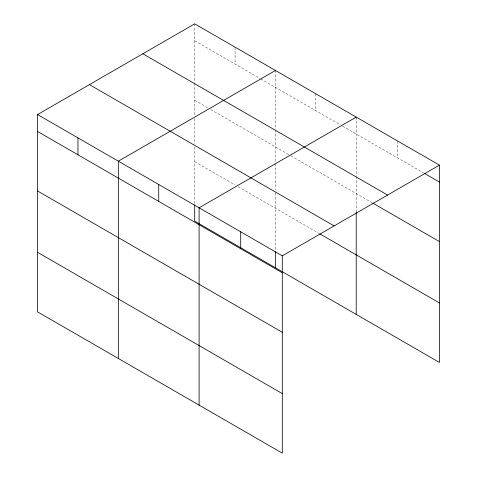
<?xml version="1.0" encoding="UTF-8"?>
<svg xmlns="http://www.w3.org/2000/svg" width="477" height="477" viewBox="0 0 477 477"><rect width="100%" height="100%" fill="white"/><g stroke="black" fill="none" stroke-linecap="round" stroke-linejoin="round"><path stroke-width="0.36" stroke-dasharray="2.38 1.79" d="M194.699 40.76L260.072 78.508M260.716 78.878L340.19 124.759M342.754 126.238L423.415 172.811M194.699 100.289L208.157 108.064M210.721 109.543L290.195 155.424M290.839 155.794L372.215 202.779M194.699 161.625L235.078 184.939M238.279 186.787L319.035 233.414M397.812 141.114L397.812 158.03M356.212 117.098L356.212 175.679M356.212 176.424L356.212 212.527M315.834 93.784L315.834 110.7M275.456 70.477L275.456 129.058M275.456 129.804L275.456 162.979M275.456 163.712L275.456 189.995M275.456 192.917L275.456 250.663M235.078 47.163L235.078 64.073M194.699 23.85L194.699 82.432M194.699 83.177L194.699 115.625M194.699 118.546L194.699 144.102M194.699 147.023L194.699 204.043"/><path stroke-width="0.72" d="M37.582 114.558L282.301 255.845L282.301 453.15L37.582 311.863L37.582 114.558L194.699 23.85L439.418 165.137L439.418 362.442L194.699 221.155L194.699 204.782M275.456 70.477L118.344 161.184L118.344 358.489M356.212 117.098L199.1 207.805L199.1 405.11M282.301 255.845L439.418 165.137M424.697 173.55L439.418 182.047M142.85 53.782L387.568 195.069M372.853 203.148L439.418 241.577M89.432 84.626L334.15 225.913M319.679 233.784L439.418 302.913M37.582 131.473L282.301 272.755M37.582 191.003L282.301 332.284M37.582 252.333L282.301 393.62M356.212 212.527L356.212 314.403M275.456 251.409L275.456 267.782M240.7 231.828L240.7 248.738M158.722 184.498L158.722 201.407M77.966 137.871L77.966 154.786"/></g></svg>
